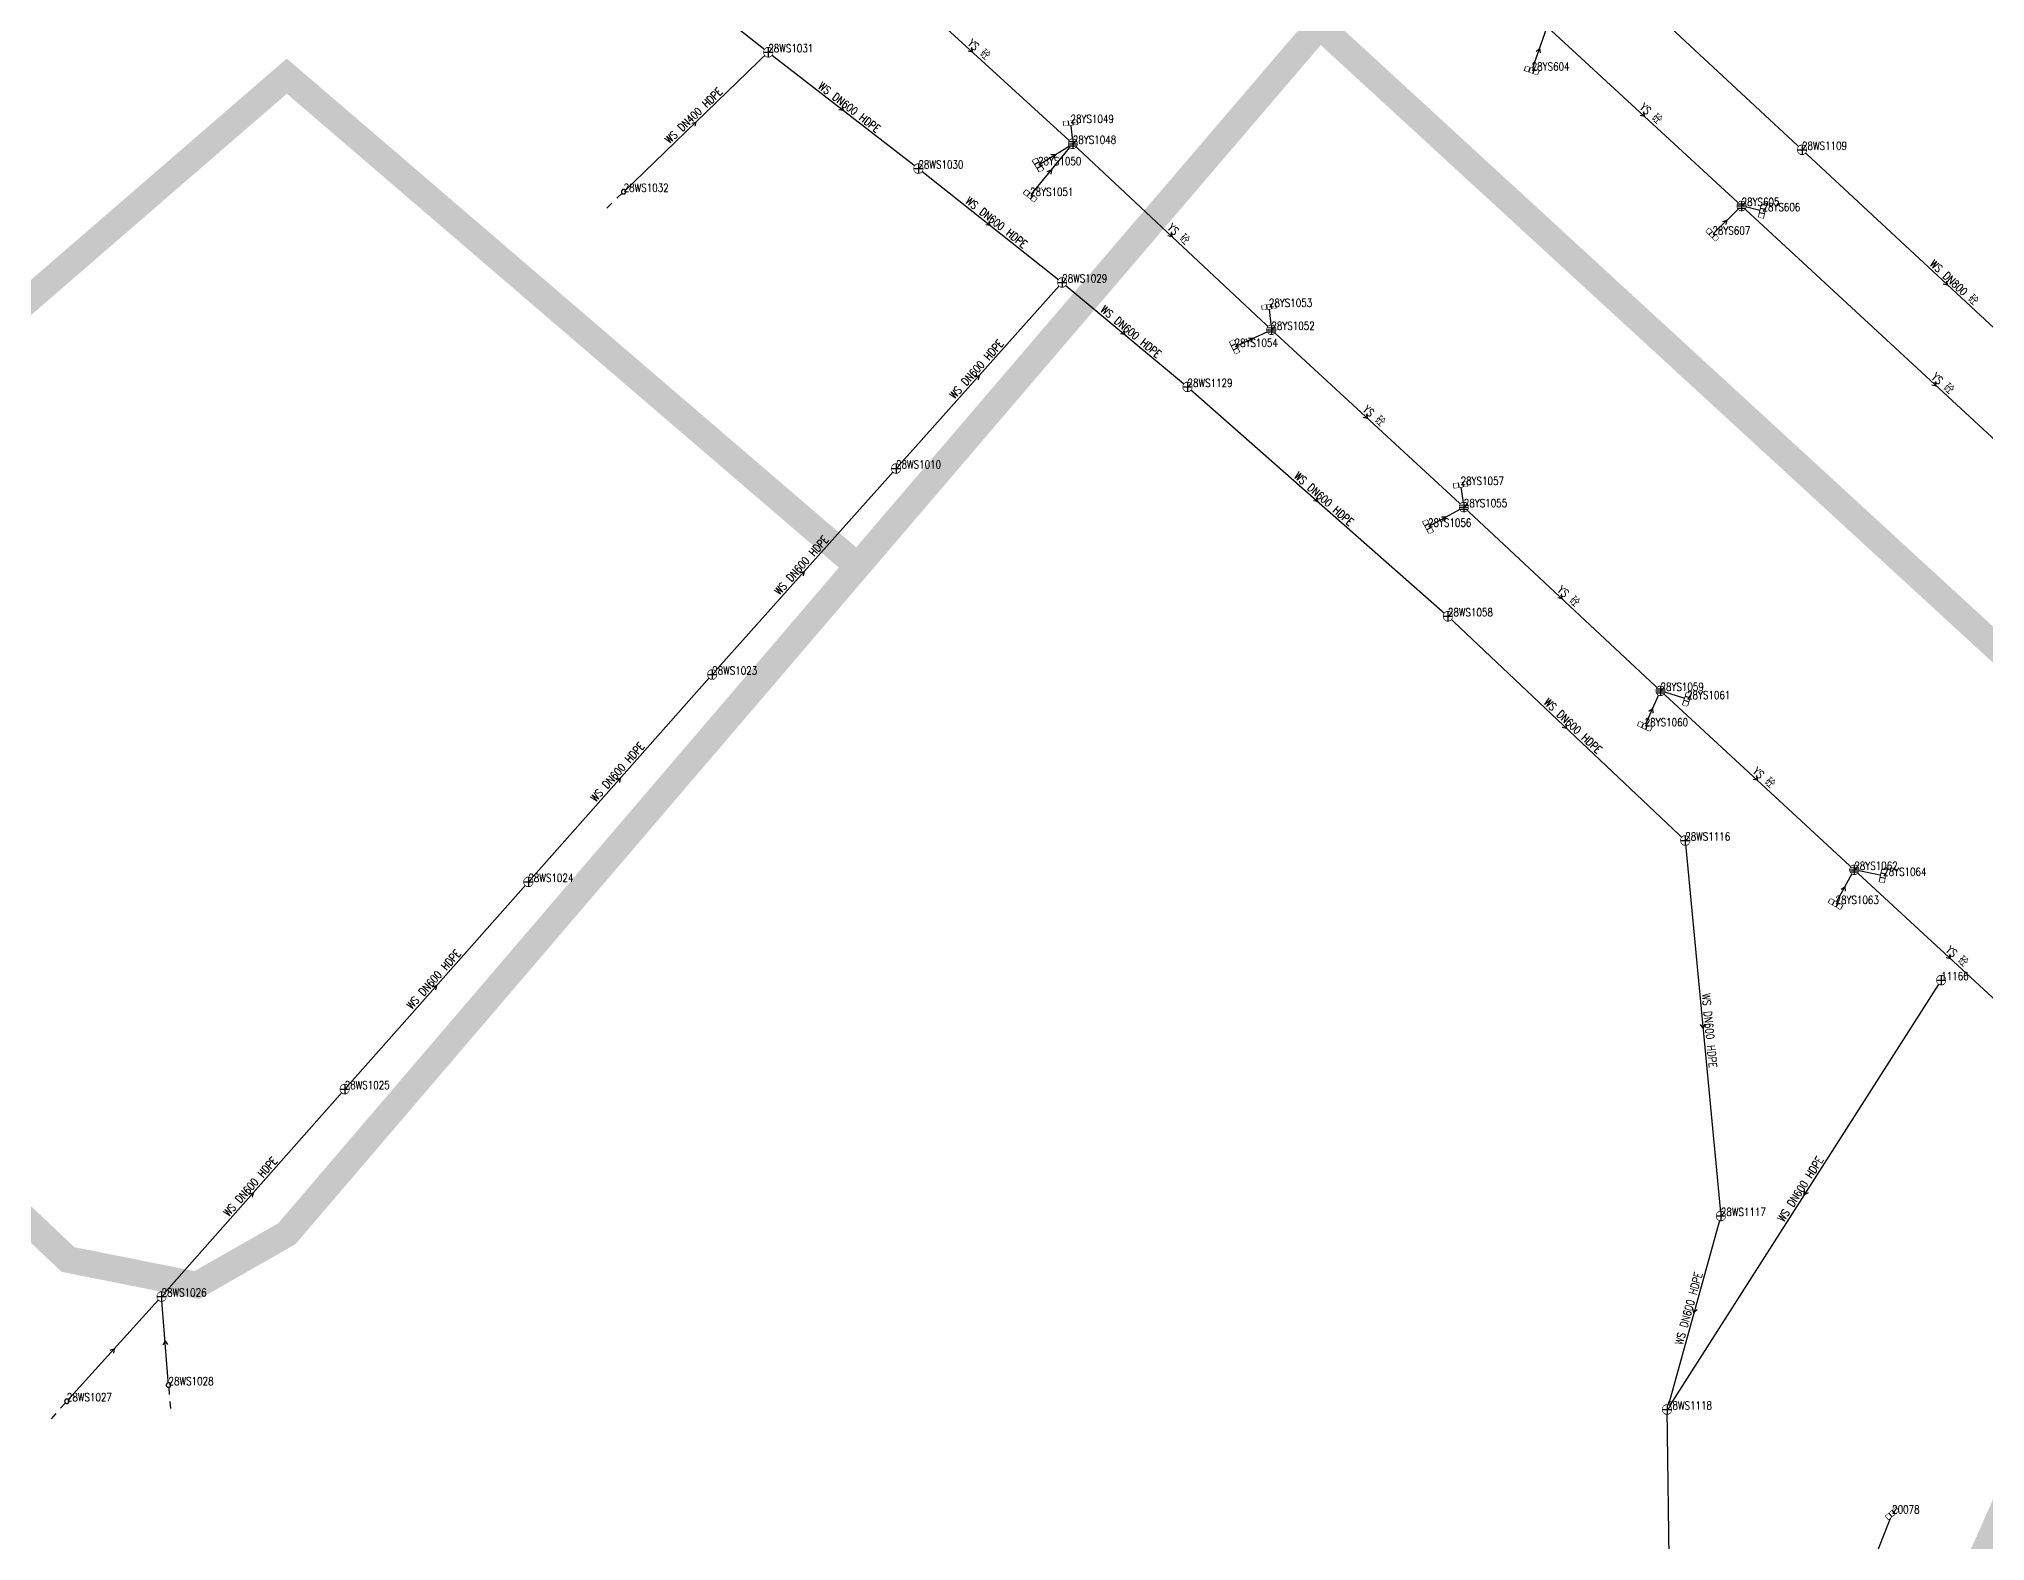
# Model space of a CAD drawing. Extents: x 78813 to 99477, y 2421021 to 2448125.
# Drawn here: x 84697.1 to 84916, y 2431387.5 to 2431556.4 of the extents above; entities that cross this region are included whole.
import ezdxf
from ezdxf.enums import TextEntityAlignment as Align

# ---------------------------------------------------------------- set-up
doc = ezdxf.new("R2010")
doc.units = 0
doc.set_wipeout_variables(frame=1)
doc.layers.get('0').update_dxf_attribs({"linetype": 'CONTINUOUS'})
for name, color, linetype in [('DX_WS', 16, 'CONTINUOUS'), ('DX_YS', 42, 'CONTINUOUS'), ('道路', 5, 'CONTINUOUS')]:
    doc.layers.add(name, color=color, linetype=linetype)
for name, color, linetype, true_color in [('WSLINE', 7, 'CONTINUOUS', 0x7f0000), ('YSANNEXE', 7, 'CONTINUOUS', 0xcc9900), ('YSLINE', 7, 'CONTINUOUS', 0xcc9900)]:
    doc.layers.add(name, color=color, linetype=linetype, true_color=true_color)
doc.styles.add('CcNameZT', font='txt.SHX', dxfattribs={"width": 0.8, "bigfont": 'HZTXT.SHX'})
doc.styles.get("Standard").update_dxf_attribs({"font": 'txt.shx', "bigfont": 'hztxt.shx'})

# ---------------------------------------------------------------- blocks, each defined once
blk = doc.blocks.new('PS污水井')
blk.add_lwpolyline([(1, 0), (1, 0.07), (0.99, 0.14), (0.98, 0.21), (0.96, 0.28), (0.94, 0.34), (0.91, 0.41), (0.88, 0.47), (0.85, 0.53), (0.81, 0.59), (0.77, 0.64), (0.72, 0.69), (0.67, 0.74), (0.62, 0.79), (0.56, 0.83), (0.5, 0.87), (0.44, 0.9), (0.37, 0.93), (0.31, 0.95), (0.24, 0.97), (0.17, 0.98), (0.1, 0.99), (0.03, 1), (-0.03, 1), (-0.1, 0.99), (-0.17, 0.98), (-0.24, 0.97), (-0.31, 0.95), (-0.37, 0.93), (-0.44, 0.9), (-0.5, 0.87), (-0.56, 0.83), (-0.62, 0.79), (-0.67, 0.74), (-0.72, 0.69), (-0.77, 0.64), (-0.81, 0.59), (-0.85, 0.53), (-0.88, 0.47), (-0.91, 0.41), (-0.94, 0.34), (-0.96, 0.28), (-0.98, 0.21), (-0.99, 0.14), (-1, 0.07), (-1, 0), (-1, -0.07), (-0.99, -0.14), (-0.98, -0.21), (-0.96, -0.28), (-0.94, -0.34), (-0.91, -0.41), (-0.88, -0.47), (-0.85, -0.53), (-0.81, -0.59), (-0.77, -0.64), (-0.72, -0.69), (-0.67, -0.74), (-0.62, -0.79), (-0.56, -0.83), (-0.5, -0.87), (-0.44, -0.9), (-0.37, -0.93), (-0.31, -0.95), (-0.24, -0.97), (-0.17, -0.98), (-0.1, -0.99), (-0.03, -1), (0.03, -1), (0.1, -0.99), (0.17, -0.98), (0.24, -0.97), (0.31, -0.95), (0.37, -0.93), (0.44, -0.9), (0.5, -0.87), (0.56, -0.83), (0.62, -0.79), (0.67, -0.74), (0.72, -0.69), (0.77, -0.64), (0.81, -0.59), (0.85, -0.53), (0.88, -0.47), (0.91, -0.41), (0.94, -0.34), (0.96, -0.28), (0.98, -0.21), (0.99, -0.14), (1, 0)], close=True)
blk.add_wipeout([(1, 0), (1, 0.07), (0.99, 0.14), (0.98, 0.21), (0.96, 0.28), (0.94, 0.34), (0.91, 0.41), (0.88, 0.47), (0.85, 0.53), (0.81, 0.59), (0.77, 0.64), (0.72, 0.69), (0.67, 0.74), (0.62, 0.79), (0.56, 0.83), (0.5, 0.87), (0.44, 0.9), (0.37, 0.93), (0.31, 0.95), (0.24, 0.97), (0.17, 0.98), (0.1, 0.99), (0.03, 1), (-0.03, 1), (-0.1, 0.99), (-0.17, 0.98), (-0.24, 0.97), (-0.31, 0.95), (-0.37, 0.93), (-0.44, 0.9), (-0.5, 0.87), (-0.56, 0.83), (-0.62, 0.79), (-0.67, 0.74), (-0.72, 0.69), (-0.77, 0.64), (-0.81, 0.59), (-0.85, 0.53), (-0.88, 0.47), (-0.91, 0.41), (-0.94, 0.34), (-0.96, 0.28), (-0.98, 0.21), (-0.99, 0.14), (-1, 0.07), (-1, 0), (-1, -0.07), (-0.99, -0.14), (-0.98, -0.21), (-0.96, -0.28), (-0.94, -0.34), (-0.91, -0.41), (-0.88, -0.47), (-0.85, -0.53), (-0.81, -0.59), (-0.77, -0.64), (-0.72, -0.69), (-0.67, -0.74), (-0.62, -0.79), (-0.56, -0.83), (-0.5, -0.87), (-0.44, -0.9), (-0.37, -0.93), (-0.31, -0.95), (-0.24, -0.97), (-0.17, -0.98), (-0.1, -0.99), (-0.03, -1), (0.03, -1), (0.1, -0.99), (0.17, -0.98), (0.24, -0.97), (0.31, -0.95), (0.37, -0.93), (0.44, -0.9), (0.5, -0.87), (0.56, -0.83), (0.62, -0.79), (0.67, -0.74), (0.72, -0.69), (0.77, -0.64), (0.81, -0.59), (0.85, -0.53), (0.88, -0.47), (0.91, -0.41), (0.94, -0.34), (0.96, -0.28), (0.98, -0.21), (0.99, -0.14)])
for p, q in [((-1, 0), (0, 0)), ((0, 1), (0, 0)), ((0, 0), (0, -1)), ((0, 0), (1, 0))]:
    blk.add_line(p, q)
blk = doc.blocks.new('PS非普查')
blk.add_lwpolyline([(3.7, 0), (5.3, 0)])
blk.add_wipeout([(0.5, 0), (0.5, 0.03), (0.5, 0.07), (0.49, 0.1), (0.48, 0.14), (0.47, 0.17), (0.46, 0.2), (0.44, 0.23), (0.42, 0.26), (0.4, 0.29), (0.38, 0.32), (0.36, 0.35), (0.33, 0.37), (0.31, 0.39), (0.28, 0.41), (0.25, 0.43), (0.22, 0.45), (0.19, 0.46), (0.15, 0.48), (0.12, 0.49), (0.09, 0.49), (0.05, 0.5), (0.02, 0.5), (-0.02, 0.5), (-0.05, 0.5), (-0.09, 0.49), (-0.12, 0.49), (-0.15, 0.48), (-0.19, 0.46), (-0.22, 0.45), (-0.25, 0.43), (-0.28, 0.41), (-0.31, 0.39), (-0.33, 0.37), (-0.36, 0.35), (-0.38, 0.32), (-0.4, 0.29), (-0.42, 0.26), (-0.44, 0.23), (-0.46, 0.2), (-0.47, 0.17), (-0.48, 0.14), (-0.49, 0.1), (-0.5, 0.07), (-0.5, 0.03), (-0.5, 0), (-0.5, -0.03), (-0.5, -0.07), (-0.49, -0.1), (-0.48, -0.14), (-0.47, -0.17), (-0.46, -0.2), (-0.44, -0.23), (-0.42, -0.26), (-0.4, -0.29), (-0.38, -0.32), (-0.36, -0.35), (-0.33, -0.37), (-0.31, -0.39), (-0.28, -0.41), (-0.25, -0.43), (-0.22, -0.45), (-0.19, -0.46), (-0.15, -0.48), (-0.12, -0.49), (-0.09, -0.49), (-0.05, -0.5), (-0.02, -0.5), (0.02, -0.5), (0.05, -0.5), (0.09, -0.49), (0.12, -0.49), (0.15, -0.48), (0.19, -0.46), (0.22, -0.45), (0.25, -0.43), (0.28, -0.41), (0.31, -0.39), (0.33, -0.37), (0.36, -0.35), (0.38, -0.32), (0.4, -0.29), (0.42, -0.26), (0.44, -0.23), (0.46, -0.2), (0.47, -0.17), (0.48, -0.14), (0.49, -0.1), (0.5, -0.07)])
blk.add_line((0.5, 0), (2.1, 0))
blk.add_lwpolyline([(0.5, 0), (0.5, 0.03), (0.5, 0.07), (0.49, 0.1), (0.48, 0.14), (0.47, 0.17), (0.46, 0.2), (0.44, 0.23), (0.42, 0.26), (0.4, 0.29), (0.38, 0.32), (0.36, 0.35), (0.33, 0.37), (0.31, 0.39), (0.28, 0.41), (0.25, 0.43), (0.22, 0.45), (0.19, 0.46), (0.15, 0.48), (0.12, 0.49), (0.09, 0.49), (0.05, 0.5), (0.02, 0.5), (-0.02, 0.5), (-0.05, 0.5), (-0.09, 0.49), (-0.12, 0.49), (-0.15, 0.48), (-0.19, 0.46), (-0.22, 0.45), (-0.25, 0.43), (-0.28, 0.41), (-0.31, 0.39), (-0.33, 0.37), (-0.36, 0.35), (-0.38, 0.32), (-0.4, 0.29), (-0.42, 0.26), (-0.44, 0.23), (-0.46, 0.2), (-0.47, 0.17), (-0.48, 0.14), (-0.49, 0.1), (-0.5, 0.07), (-0.5, 0.03), (-0.5, 0), (-0.5, -0.03), (-0.5, -0.07), (-0.49, -0.1), (-0.48, -0.14), (-0.47, -0.17), (-0.46, -0.2), (-0.44, -0.23), (-0.42, -0.26), (-0.4, -0.29), (-0.38, -0.32), (-0.36, -0.35), (-0.33, -0.37), (-0.31, -0.39), (-0.28, -0.41), (-0.25, -0.43), (-0.22, -0.45), (-0.19, -0.46), (-0.15, -0.48), (-0.12, -0.49), (-0.09, -0.49), (-0.05, -0.5), (-0.02, -0.5), (0.02, -0.5), (0.05, -0.5), (0.09, -0.49), (0.12, -0.49), (0.15, -0.48), (0.19, -0.46), (0.22, -0.45), (0.25, -0.43), (0.28, -0.41), (0.31, -0.39), (0.33, -0.37), (0.36, -0.35), (0.38, -0.32), (0.4, -0.29), (0.42, -0.26), (0.44, -0.23), (0.46, -0.2), (0.47, -0.17), (0.48, -0.14), (0.49, -0.1), (0.5, -0.07), (0.5, 0)], close=True)
blk = doc.blocks.new('测量点')
h = blk.add_hatch(color=256)
edge = h.paths.add_edge_path()
edge.add_arc((0, 0), 0.5, 0, 360)
blk.add_circle((0, 0), 0.5)
blk = doc.blocks.new('LX')
for p, q in [((-0.866, 0.5), (0, 0)), ((0, 0), (-0.866, -0.5))]:
    blk.add_line(p, q)
blk = doc.blocks.new('PS雨水井')
blk.add_lwpolyline([(1, 0), (1, 0.07), (0.99, 0.14), (0.98, 0.21), (0.96, 0.28), (0.94, 0.34), (0.91, 0.41), (0.88, 0.47), (0.85, 0.53), (0.81, 0.59), (0.77, 0.64), (0.72, 0.69), (0.67, 0.74), (0.62, 0.79), (0.56, 0.83), (0.5, 0.87), (0.44, 0.9), (0.37, 0.93), (0.31, 0.95), (0.24, 0.97), (0.17, 0.98), (0.1, 0.99), (0.03, 1), (-0.03, 1), (-0.1, 0.99), (-0.17, 0.98), (-0.24, 0.97), (-0.31, 0.95), (-0.37, 0.93), (-0.44, 0.9), (-0.5, 0.87), (-0.56, 0.83), (-0.62, 0.79), (-0.67, 0.74), (-0.72, 0.69), (-0.77, 0.64), (-0.81, 0.59), (-0.85, 0.53), (-0.88, 0.47), (-0.91, 0.41), (-0.94, 0.34), (-0.96, 0.28), (-0.98, 0.21), (-0.99, 0.14), (-1, 0.07), (-1, 0), (-1, -0.07), (-0.99, -0.14), (-0.98, -0.21), (-0.96, -0.28), (-0.94, -0.34), (-0.91, -0.41), (-0.88, -0.47), (-0.85, -0.53), (-0.81, -0.59), (-0.77, -0.64), (-0.72, -0.69), (-0.67, -0.74), (-0.62, -0.79), (-0.56, -0.83), (-0.5, -0.87), (-0.44, -0.9), (-0.37, -0.93), (-0.31, -0.95), (-0.24, -0.97), (-0.17, -0.98), (-0.1, -0.99), (-0.03, -1), (0.03, -1), (0.1, -0.99), (0.17, -0.98), (0.24, -0.97), (0.31, -0.95), (0.37, -0.93), (0.44, -0.9), (0.5, -0.87), (0.56, -0.83), (0.62, -0.79), (0.67, -0.74), (0.72, -0.69), (0.77, -0.64), (0.81, -0.59), (0.85, -0.53), (0.88, -0.47), (0.91, -0.41), (0.94, -0.34), (0.96, -0.28), (0.98, -0.21), (0.99, -0.14), (1, 0)], close=True)
blk.add_wipeout([(1, 0), (1, 0.07), (0.99, 0.14), (0.98, 0.21), (0.96, 0.28), (0.94, 0.34), (0.91, 0.41), (0.88, 0.47), (0.85, 0.53), (0.81, 0.59), (0.77, 0.64), (0.72, 0.69), (0.67, 0.74), (0.62, 0.79), (0.56, 0.83), (0.5, 0.87), (0.44, 0.9), (0.37, 0.93), (0.31, 0.95), (0.24, 0.97), (0.17, 0.98), (0.1, 0.99), (0.03, 1), (-0.03, 1), (-0.1, 0.99), (-0.17, 0.98), (-0.24, 0.97), (-0.31, 0.95), (-0.37, 0.93), (-0.44, 0.9), (-0.5, 0.87), (-0.56, 0.83), (-0.62, 0.79), (-0.67, 0.74), (-0.72, 0.69), (-0.77, 0.64), (-0.81, 0.59), (-0.85, 0.53), (-0.88, 0.47), (-0.91, 0.41), (-0.94, 0.34), (-0.96, 0.28), (-0.98, 0.21), (-0.99, 0.14), (-1, 0.07), (-1, 0), (-1, -0.07), (-0.99, -0.14), (-0.98, -0.21), (-0.96, -0.28), (-0.94, -0.34), (-0.91, -0.41), (-0.88, -0.47), (-0.85, -0.53), (-0.81, -0.59), (-0.77, -0.64), (-0.72, -0.69), (-0.67, -0.74), (-0.62, -0.79), (-0.56, -0.83), (-0.5, -0.87), (-0.44, -0.9), (-0.37, -0.93), (-0.31, -0.95), (-0.24, -0.97), (-0.17, -0.98), (-0.1, -0.99), (-0.03, -1), (0.03, -1), (0.1, -0.99), (0.17, -0.98), (0.24, -0.97), (0.31, -0.95), (0.37, -0.93), (0.44, -0.9), (0.5, -0.87), (0.56, -0.83), (0.62, -0.79), (0.67, -0.74), (0.72, -0.69), (0.77, -0.64), (0.81, -0.59), (0.85, -0.53), (0.88, -0.47), (0.91, -0.41), (0.94, -0.34), (0.96, -0.28), (0.98, -0.21), (0.99, -0.14)])
for p, q in [((-1, 0), (0, 0)), ((-0.88, 0.48), (0, 0.47)), ((0, 1), (0, 0)), ((0, 0.47), (0.88, 0.47)), ((0, 0), (0, -1)), ((0, 0), (1, 0)), ((-0.88, -0.48), (0, -0.48)), ((0, -0.48), (0.88, -0.48))]:
    blk.add_line(p, q)
blk = doc.blocks.new('PS雨篦')
blk.add_lwpolyline([(-1.5, 0.5), (0, 0.5), (1.5, 0.5), (1.5, -0.5), (0, -0.5), (-1.5, -0.5)], close=True)
blk.add_wipeout([(-1.5, 0.5), (0, 0.5), (1.5, 0.5), (1.5, -0.5), (0, -0.5), (-1.5, -0.5)])
for p, q in [((-0.51, -0.5), (-0.51, 0.5)), ((0.49, -0.5), (0.49, 0.5))]:
    blk.add_line(p, q)

msp = doc.modelspace()

# ---------------------------------------------------------------- linework, layer by layer
at = {"layer": 'WSLINE'}
for p, q in [((84862.65, 2431574.42), (84895.39, 2431543.98)), ((84761.13, 2431569.17), (84779.15, 2431554.94)), ((84762.89, 2431539.26), (84779.15, 2431554.94)), ((84779.15, 2431554.94), (84796.03, 2431541.87)), ((84796.03, 2431541.87), (84812.2, 2431529.06)), ((84895.39, 2431543.98), (84928.13, 2431513.54)), ((84793.52, 2431508.14), (84812.2, 2431529.06)), ((84812.2, 2431529.06), (84826.29, 2431517.32)), ((84826.29, 2431517.32), (84855.57, 2431491.52)), ((84772.84, 2431484.97), (84793.52, 2431508.14)), ((84855.57, 2431491.52), (84882.26, 2431466.31)), ((84752.17, 2431461.66), (84772.84, 2431484.97)), ((84882.26, 2431466.31), (84886.26, 2431424.09)), ((84731.52, 2431438.36), (84752.17, 2431461.66)), ((84911.04, 2431450.61), (84880.21, 2431402.33)), ((84710.93, 2431415.03), (84731.52, 2431438.36)), ((84886.26, 2431424.09), (84880.21, 2431402.33)), ((84700.28, 2431403.26), (84710.93, 2431415.03)), ((84711.71, 2431405.07), (84710.93, 2431415.03)), ((84881, 2431343.77), (84880.21, 2431402.33))]:
    msp.add_line(p, q, dxfattribs=at)
at = {"layer": 'YSLINE'}
for p, q in [((84790.84, 2431565.26), (84813.39, 2431544.66)), ((84864.99, 2431552.89), (84866.75, 2431557.82)), ((84866.75, 2431557.82), (84888.59, 2431537.66)), ((84813.13, 2431547), (84813.39, 2431544.66)), ((84808.59, 2431538.79), (84813.39, 2431544.66)), ((84809.48, 2431542.26), (84813.39, 2431544.66)), ((84885.31, 2431534.44), (84888.59, 2431537.66)), ((84888.59, 2431537.66), (84932.39, 2431497.16)), ((84890.94, 2431537.08), (84888.59, 2431537.66)), ((84835.44, 2431526.32), (84835.72, 2431523.74)), ((84831.58, 2431521.82), (84835.72, 2431523.74)), ((84835.72, 2431523.74), (84857.36, 2431503.8)), ((84857, 2431506.3), (84857.36, 2431503.8)), ((84853.33, 2431501.6), (84857.36, 2431503.8)), ((84857.36, 2431503.8), (84879.47, 2431483.14)), ((84877.7, 2431479.15), (84879.47, 2431483.14)), ((84882.46, 2431482.21), (84879.47, 2431483.14)), ((84899.15, 2431459.18), (84901.27, 2431463.02)), ((84904.51, 2431462.35), (84901.27, 2431463.02)), ((84905.52, 2431390.64), (84902.62, 2431383.2))]:
    msp.add_line(p, q, dxfattribs=at)

# ---------------------------------------------------------------- block references
at = {"layer": 'DX_WS'}
for p, xscale, yscale, zscale, rotation in [((84787.59, 2431548.4), 0.4999999999654123, 0.5, 0.5, 322.0022808685885), ((84771.02, 2431547.1), 0.5000000000362423, 0.5, 0.5, 44.11775023038089), ((84804.11, 2431535.46), 0.4999999999494236, 0.5, 0.5, 321.4293230756611), ((84911.76, 2431528.76), 0.5000000000878982, 0.5, 0.5, 316.8456606964688), ((84819.24, 2431523.19), 0.5000000000007491, 0.5000000000007491, 0.5000000000007491, 320.2834074789125), ((84802.86, 2431518.6), 0.5000000000436156, 0.5, 0.5, 48.12845479608112), ((84840.93, 2431504.42), 0.4999999998866608, 0.5, 0.5, 318.5645341074481), ((84783.18, 2431496.56), 0.5000000000436156, 0.5, 0.5, 48.12845479608112), ((84868.92, 2431478.92), 0.5000000000878982, 0.5, 0.5, 316.8456606964688), ((84762.51, 2431473.32), 0.500000000158134, 0.5, 0.5, 48.70141260181136), ((84741.84, 2431450.01), 0.500000000158134, 0.5, 0.5, 48.70141260181136), ((84884.26, 2431445.2), 0.5000000000743151, 0.5, 0.5, 275.5926994566413), ((84721.23, 2431426.69), 0.500000000158134, 0.5, 0.5, 48.70141260181136), ((84895.63, 2431426.47), 0.4999999999089995, 0.5, 0.5, 237.204527176746), ((84883.24, 2431413.21), 0.4999999999334011, 0.5, 0.5, 254.3932610367242), ((84705.61, 2431409.15), 0.5000000000436156, 0.5, 0.5, 48.12845479608112), ((84711.32, 2431410.05), 0.5000000000308539, 0.5, 0.5, 94.53803619656782)]:
    msp.add_blockref('LX', p, dxfattribs=dict(at, xscale=xscale, yscale=yscale, zscale=zscale, rotation=rotation))
at = {"layer": 'DX_WS', "xscale": 0.5, "yscale": 0.5, "zscale": 0.5}
msp.add_blockref('测量点', (84911.04, 2431450.61, 1.69), dxfattribs=at)
at = {"layer": 'DX_YS', "xscale": 0.5, "yscale": 0.5, "zscale": 0.5}
msp.add_blockref('测量点', (84905.52, 2431390.64, 3.41), dxfattribs=at)
at = {"layer": 'YSANNEXE', "yscale": 0.5, "zscale": 0.5}
for p, xscale, rotation in [((84802.11, 2431554.96), 0.4999999999256761, 317.4186185119841), ((84865.87, 2431555.36), 0.4999999998760014, 70.47380879554423), ((84877.67, 2431547.74), 0.4999999999256761, 317.4186185119841), ((84824.55, 2431534.2), 0.5000000000878982, 316.8456606964688), ((84910.49, 2431517.41), 0.4999999999256761, 317.4186185119841), ((84846.54, 2431513.77), 0.4999999999256761, 317.4186185119841), ((84868.41, 2431493.47), 0.5000000000878982, 316.8456606964688), ((84890.37, 2431473.08), 0.4999999999256761, 317.4186185119841), ((84912.09, 2431453.01), 0.4999999999256761, 317.4186185119841)]:
    msp.add_blockref('LX', p, dxfattribs=dict(at, xscale=xscale, rotation=rotation))

# ---------------------------------------------------------------- texts
at = {"layer": 'DX_WS', "style": 'CcNameZT', "width": 0.8}
for s, rotation, p in [(' WS DN400 HDPE', 43.9629, (84770.84, 2431547.28, 2.67)), (' WS DN600 HDPE', 322.2599, (84787.74, 2431548.6, 2.32)), (' WS DN600 HDPE', 321.6112, (84804.27, 2431535.66, 2.39)), (' WS DN800 砼', 317.0849, (84911.93, 2431528.94, 1.42)), (' WS DN600 HDPE', 320.212, (84819.4, 2431523.38, 2.27)), (' WS DN600 HDPE', 48.2295, (84802.68, 2431518.77, 2.42)), (' WS DN600 HDPE', 318.6191, (84841.09, 2431504.61, 2.29)), (' WS DN600 HDPE', 48.2512, (84783, 2431496.72, 2.62)), (' WS DN600 HDPE', 316.6286, (84869.09, 2431479.1, 2.21)), (' WS DN600 HDPE', 48.4309, (84762.32, 2431473.48, 2.62)), (' WS DN600 HDPE', 48.453, (84741.66, 2431450.17, 2.58)), (' WS DN600 HDPE', 275.4068, (84884.51, 2431445.22, 2.12)), (' WS DN600 HDPE', 48.5795, (84721.04, 2431426.86, 2.97)), (' WS DN600 HDPE', 57.4354, (84895.42, 2431426.6, 1.69)), (' WS DN600 HDPE', 74.4561, (84882.99, 2431413.27, 1.96))]:
    msp.add_text(s, height=0.9, rotation=rotation, dxfattribs=at).set_placement(p, align=Align.CENTER)
at = {"layer": 'DX_YS', "style": 'CcNameZT', "width": 0.8}
for rotation, p in [(317.5891, (84802.28, 2431555.14, 2.03)), (317.2828, (84877.84, 2431547.92, 2.21)), (316.8695, (84824.73, 2431534.38, 2.22)), (317.2453, (84910.66, 2431517.59, 1.98)), (317.3433, (84846.71, 2431513.95, 2.21)), (316.9345, (84868.58, 2431493.65, 2.17)), (317.3016, (84890.54, 2431473.26, 2))]:
    msp.add_text(' YS 砼', height=0.9, rotation=rotation, dxfattribs=at).set_placement(p, align=Align.CENTER)

# ---------------------------------------------------------------- next in the draw order: block references
at = {"layer": 'DX_WS', "xscale": 0.5, "yscale": 0.5, "zscale": 0.5}
for p in [(84779.15, 2431554.94, 2.32), (84895.39, 2431543.98, 1.42), (84796.03, 2431541.87, 2.39), (84812.2, 2431529.06, 2.27), (84826.29, 2431517.32, 2.29), (84793.52, 2431508.14, 2.42), (84855.57, 2431491.52, 2.21), (84772.84, 2431484.97, 2.62), (84882.26, 2431466.31, 2.12), (84752.17, 2431461.66, 2.62), (84911.04, 2431450.61, 1.69), (84731.52, 2431438.36, 2.58), (84886.26, 2431424.09, 1.96), (84710.93, 2431415.03, 2.97), (84880.21, 2431402.33, 1.84)]:
    msp.add_blockref('PS污水井', p, dxfattribs=at)
at = {"layer": 'DX_WS', "yscale": 0.5, "zscale": 0.5}
for p, xscale, rotation in [((84762.89, 2431539.26, 2.67), 0.5000000001489322, 223.962874500906), ((84711.71, 2431405.07, 3.31), 0.5000000002296848, 274.4457957137903), ((84700.28, 2431403.26, 3.52), 0.4999999999473556, 227.8421378782434)]:
    msp.add_blockref('PS非普查', p, dxfattribs=dict(at, xscale=xscale, rotation=rotation))
at = {"layer": 'DX_YS', "yscale": 0.5, "zscale": 0.5}
for p, xscale, rotation in [((84864.99, 2431552.89, 3.67), 0.4999999999570562, 340.3248065560976), ((84813.13, 2431547, 4.24), 0.5000000000131054, 186.1388155984516), ((84809.48, 2431542.26, 4.17), 0.5000000001264998, 301.5272893449639), ((84808.59, 2431538.79, 2.8), 0.500000000142054, 320.7425210684948), ((84890.94, 2431537.08, 4.29), 0.5000000000480985, 76.13031357128835), ((84885.31, 2431534.44, 3.88), 0.4999999998471357, 314.4177100160181), ((84831.58, 2431521.82, 3.9), 0.4999999999467568, 294.8856501556043), ((84857, 2431506.3, 3.81), 0.4999999999732733, 188.0497436483855), ((84853.33, 2431501.6, 3.79), 0.4999999998128957, 298.6702372012207), ((84899.15, 2431459.18, 3.68), 0.5000000000901621, 331.0290763129418), ((84905.52, 2431390.64, 3.41), 0.499999999857888, 40.16648119226884)]:
    msp.add_blockref('PS雨篦', p, dxfattribs=dict(at, xscale=xscale, rotation=rotation))
at = {"layer": 'DX_YS', "xscale": 0.5, "yscale": 0.5, "zscale": 0.5}
for p in [(84888.59, 2431537.66, 1.98), (84857.36, 2431503.8, 2.17)]:
    msp.add_blockref('PS雨水井', p, dxfattribs=at)

# ---------------------------------------------------------------- next in the draw order: linework, layer by layer
at = {"layer": 'YSLINE'}
for p, q in [((84813.39, 2431544.66), (84835.72, 2431523.74)), ((84879.47, 2431483.14), (84901.27, 2431463.02)), ((84901.27, 2431463.02), (84922.9, 2431443))]:
    msp.add_line(p, q, dxfattribs=at)
at = {"layer": '道路', "const_width": 3, "flags": 128}
for points in [[(84789.2, 2431497.16), (84725.01, 2431552.26), (84646.4, 2431484.24)], [(84960.96, 2431447.82), (84920.87, 2431397.52), (84857.17, 2431254.53), (84808.7, 2431162.38), (84886.34, 2430846.39), (84889.2, 2430728.96), (84873.79, 2430673.09), (84733.33, 2430359.03), (84313.04, 2430156.46), (84032.79, 2429941.31), (83444.12, 2429689.23), (83265.45, 2429567.1), (82872.43, 2430240.78)]]:
    msp.add_lwpolyline(points, dxfattribs=at)

# ---------------------------------------------------------------- next in the draw order: block references
at = {"layer": 'YSANNEXE', "yscale": 0.5, "zscale": 0.5}
for p, xscale, rotation in [((84810.99, 2431541.73), 0.5000000001585412, 50.99324378081111), ((84811.43, 2431543.46), 0.5000000001004697, 31.51267875183119), ((84886.95, 2431536.05), 0.4999999998802595, 44.69070800721386), ((84833.65, 2431522.78), 0.5000000000401316, 24.63718520186089), ((84855.34, 2431502.7), 0.4999999999362044, 28.64788974271558), ((84900.21, 2431461.1), 0.4999999998096251, 61.30648406621778)]:
    msp.add_blockref('LX', p, dxfattribs=dict(at, xscale=xscale, rotation=rotation))

# ---------------------------------------------------------------- next in the draw order: texts
at = {"layer": 'DX_WS', "style": 'CcNameZT', "width": 0.8}
for s, p in [('28WS1031', (84779.15, 2431554.94, 2.32)), ('28WS1109', (84895.39, 2431543.98, 1.42)), ('28WS1030', (84796.03, 2431541.87, 2.39)), ('28WS1032', (84762.89, 2431539.26, 2.67)), ('28WS1029', (84812.2, 2431529.06, 2.27)), ('28WS1129', (84826.29, 2431517.32, 2.29)), ('28WS1010', (84793.52, 2431508.14, 2.42)), ('28WS1058', (84855.57, 2431491.52, 2.21)), ('28WS1023', (84772.84, 2431484.97, 2.62)), ('28WS1116', (84882.26, 2431466.31, 2.12)), ('28WS1024', (84752.17, 2431461.66, 2.62)), ('11166', (84911.04, 2431450.61, 1.69)), ('28WS1025', (84731.52, 2431438.36, 2.58)), ('28WS1117', (84886.26, 2431424.09, 1.96)), ('28WS1026', (84710.93, 2431415.03, 2.97)), ('28WS1027', (84700.28, 2431403.26, 3.52)), ('28WS1028', (84711.71, 2431405.07, 3.31)), ('28WS1118', (84880.21, 2431402.33, 1.84))]:
    msp.add_text(s, height=0.9, dxfattribs=at).set_placement(p)
at = {"layer": 'DX_YS', "width": 0.8}
for s, p in [('28YS604', (84864.99, 2431552.89, 3.67)), ('28YS1049', (84813.13, 2431547, 4.24)), ('28YS1051', (84808.59, 2431538.79, 2.8)), ('28YS605', (84888.59, 2431537.66, 1.98)), ('28YS606', (84890.94, 2431537.08, 4.29)), ('28YS607', (84885.31, 2431534.44, 3.88)), ('28YS1057', (84857, 2431506.3, 3.81)), ('28YS1055', (84857.36, 2431503.8, 2.17)), ('28YS1056', (84853.33, 2431501.6, 3.79)), ('28YS1063', (84899.15, 2431459.18, 3.68)), ('20078', (84905.52, 2431390.64, 3.41))]:
    msp.add_text(s, height=0.9, dxfattribs=at).set_placement(p)
at = {"layer": 'DX_YS', "style": 'CcNameZT', "width": 0.8}
msp.add_text(' YS 砼', height=0.9, rotation=317.2127, dxfattribs=at).set_placement((84912.26, 2431453.19, 1.95), align=Align.CENTER)

# ---------------------------------------------------------------- next in the draw order: block references
at = {"layer": 'DX_YS', "xscale": 0.5, "yscale": 0.5, "zscale": 0.5}
for p in [(84813.39, 2431544.66, 2.22), (84835.72, 2431523.74, 2.21), (84879.47, 2431483.14, 2), (84901.27, 2431463.02, 1.95)]:
    msp.add_blockref('PS雨水井', p, dxfattribs=at)
at = {"layer": 'DX_YS', "yscale": 0.5, "zscale": 0.5}
for p, xscale, rotation in [((84835.44, 2431526.32, 3.96), 0.4999999999780019, 186.1843912138412), ((84882.46, 2431482.21, 3.8), 0.4999999997906748, 72.73867277335081), ((84877.7, 2431479.15, 3.71), 0.5000000000493734, 336.008176427997), ((84904.51, 2431462.35, 3.65), 0.4999999998815681, 78.45914694954695)]:
    msp.add_blockref('PS雨篦', p, dxfattribs=dict(at, xscale=xscale, rotation=rotation))

# ---------------------------------------------------------------- next in the draw order: linework, layer by layer
at = {"layer": '道路', "const_width": 3, "flags": 128}
for points in [[(83418.46, 2432865.07), (84960.96, 2431447.82), (86043.08, 2430511), (88488.76, 2428368.31)], [(84841.02, 2431557.77), (84725.01, 2431422.09), (84714.88, 2431416.31), (84700.4, 2431419.2), (84663.72, 2431453.91), (84628.49, 2431515.62), (84611.12, 2431563.83)]]:
    msp.add_lwpolyline(points, dxfattribs=at)

# ---------------------------------------------------------------- next in the draw order: block references
at = {"layer": 'YSANNEXE', "xscale": 0.4999999999565345, "yscale": 0.5, "zscale": 0.5, "rotation": 65.89014643853454}
msp.add_blockref('LX', (84878.58, 2431481.14), dxfattribs=at)

# ---------------------------------------------------------------- next in the draw order: texts
at = {"layer": 'DX_YS', "width": 0.8}
for s, p in [('28YS1048', (84813.39, 2431544.66, 2.22)), ('28YS1050', (84809.48, 2431542.26, 4.17)), ('28YS1053', (84835.44, 2431526.32, 3.96)), ('28YS1052', (84835.72, 2431523.74, 2.21)), ('28YS1054', (84831.58, 2431521.82, 3.9)), ('28YS1059', (84879.47, 2431483.14, 2)), ('28YS1061', (84882.46, 2431482.21, 3.8)), ('28YS1060', (84877.7, 2431479.15, 3.71)), ('28YS1062', (84901.27, 2431463.02, 1.95)), ('28YS1064', (84904.51, 2431462.35, 3.65))]:
    msp.add_text(s, height=0.9, dxfattribs=at).set_placement(p)

doc.saveas('drawing.dxf')
